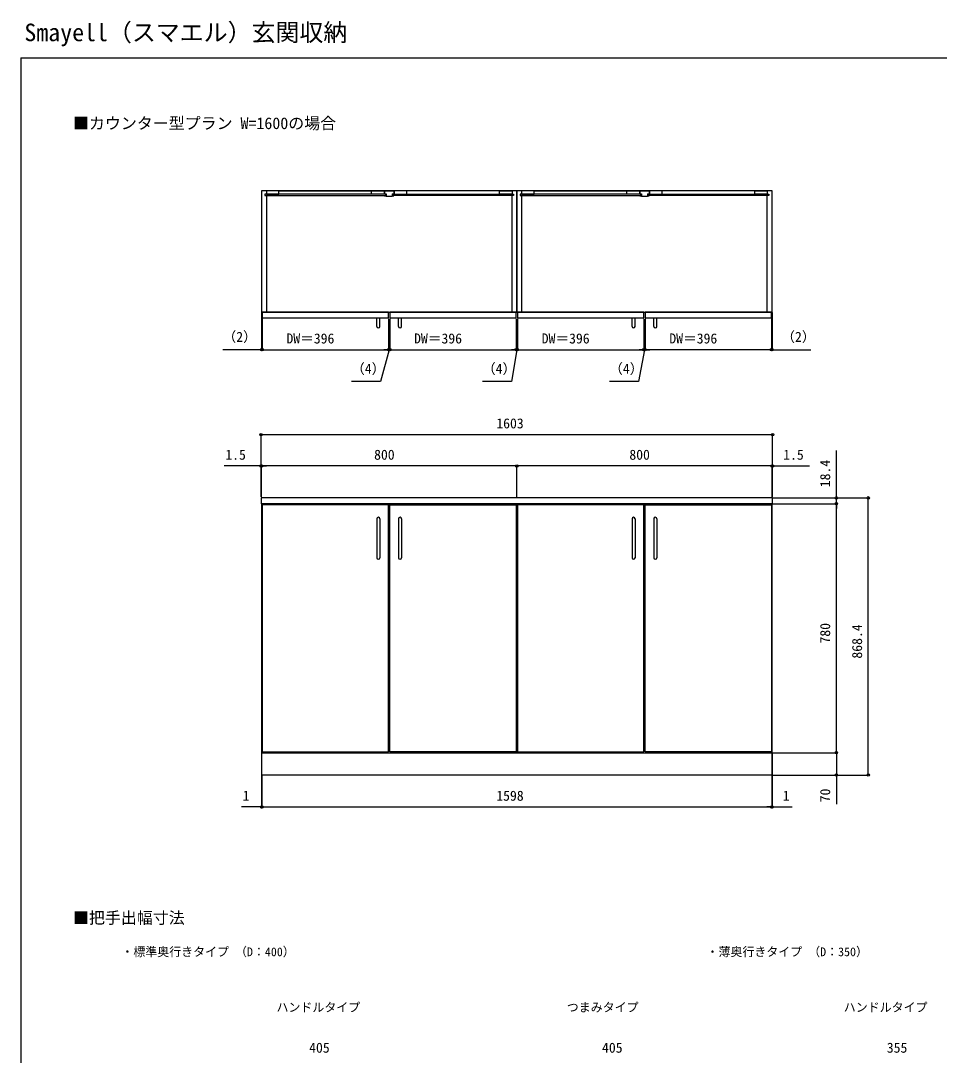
# Model space of a CAD drawing. Units: millimetres, scale not verified. Extents: x -2188 to 2188, y -3252 to 3239.
# Drawn here: x -2188 to 692, y -2 to 3239 of the extents above; entities that cross this region are included whole.
import ezdxf
from ezdxf.enums import TextEntityAlignment as Align

# ---------------------------------------------------------------- set-up
doc = ezdxf.new("R2010")
doc.units = ezdxf.units.MM
doc.header["$LTSCALE"] = 16
for name, color, linetype in [('0-1_USER1', 3, 'Continuous'), ('0-3_YKK_12', 2, 'Continuous'), ('0-4_YKK_13', 4, 'Continuous'), ('0-5_YKK_D', 6, 'Continuous'), ('0-6_YKK_ZWAK', 7, 'Continuous')]:
    doc.layers.add(name, color=color, linetype=linetype)
doc.styles.add('ＭＳ ゴシック', font='')
doc.styles.get('ＭＳ ゴシック').set_extended_font_data('MS Gothic')

msp = doc.modelspace()

# ---------------------------------------------------------------- linework, layer by layer
at = {"layer": '0-3_YKK_12'}
for p, q in [((-1417.5, 2691.6), (-1417.5, 2326.6)), ((-1378.5, 2706.6), (-1087.5, 2706.6)), ((-1047.5, 2706.6), (-1017.5, 2706.6)), ((-1047.5, 2706.6), (-1047.5, 2696.6)), ((-1047.5, 2696.6), (-1042, 2696.6)), ((-1047.5, 2691.6), (-1042, 2691.6)), ((-1047.5, 2691.6), (-1047.5, 2690.6)), ((-1047.5, 2690.6), (-1042, 2689.6)), ((-1042, 2696.6), (-1042, 2691.6)), ((-1023, 2696.6), (-1017.5, 2696.6)), ((-1023, 2696.6), (-1023, 2691.6)), ((-1023, 2691.6), (-1017.5, 2691.6)), ((-1023, 2689.6), (-1017.5, 2690.6)), ((-1017.5, 2706.6), (-1017.5, 2696.6)), ((-1017.5, 2691.6), (-1017.5, 2690.6)), ((-686.5, 2706.6), (-977.5, 2706.6)), ((-647.5, 2326.6), (-647.5, 2691.6)), ((-617.5, 2691.6), (-617.5, 2326.6)), ((-578.5, 2706.6), (-287.5, 2706.6)), ((-247.5, 2706.6), (-217.5, 2706.6)), ((-247.5, 2706.6), (-247.5, 2696.6)), ((-247.5, 2696.6), (-242, 2696.6)), ((-247.5, 2691.6), (-242, 2691.6)), ((-247.5, 2691.6), (-247.5, 2690.6)), ((-247.5, 2690.6), (-242, 2689.6)), ((-242, 2696.6), (-242, 2691.6)), ((-223, 2696.6), (-217.5, 2696.6)), ((-223, 2696.6), (-223, 2691.6)), ((-223, 2691.6), (-217.5, 2691.6)), ((-223, 2689.6), (-217.5, 2690.6)), ((-217.5, 2706.6), (-217.5, 2696.6)), ((-217.5, 2691.6), (-217.5, 2690.6)), ((113.5, 2706.6), (-177.5, 2706.6)), ((152.5, 2326.6), (152.5, 2691.6)), ((-1042, 2689.6), (-1023, 2689.6)), ((-242, 2689.6), (-223, 2689.6))]:
    msp.add_line(p, q, dxfattribs=at)
for points in [[(-1432.5, 2326.6), (-632.5, 2326.6), (-632.5, 2706.6), (-1432.5, 2706.6)], [(-1422.5, 2692.1), (-1043.5, 2692.1), (-1043.5, 2696.1), (-1422.5, 2696.1)], [(-1417.5, 2696.1), (-1378.5, 2696.1), (-1378.5, 2706.6), (-1417.5, 2706.6)], [(-1048.5, 2696.1), (-1087.5, 2696.1), (-1087.5, 2706.6), (-1048.5, 2706.6)], [(-642.5, 2692.1), (-1021.5, 2692.1), (-1021.5, 2696.1), (-642.5, 2696.1)], [(-1016.5, 2696.1), (-977.5, 2696.1), (-977.5, 2706.6), (-1016.5, 2706.6)], [(-647.5, 2696.1), (-686.5, 2696.1), (-686.5, 2706.6), (-647.5, 2706.6)], [(-632.5, 2326.6), (167.5, 2326.6), (167.5, 2706.6), (-632.5, 2706.6)], [(-622.5, 2692.1), (-243.5, 2692.1), (-243.5, 2696.1), (-622.5, 2696.1)], [(-617.5, 2696.1), (-578.5, 2696.1), (-578.5, 2706.6), (-617.5, 2706.6)], [(-248.5, 2696.1), (-287.5, 2696.1), (-287.5, 2706.6), (-248.5, 2706.6)], [(157.5, 2692.1), (-221.5, 2692.1), (-221.5, 2696.1), (157.5, 2696.1)], [(-216.5, 2696.1), (-177.5, 2696.1), (-177.5, 2706.6), (-216.5, 2706.6)], [(152.5, 2696.1), (113.5, 2696.1), (113.5, 2706.6), (152.5, 2706.6)], [(-1430.5, 2308.6), (-1034.5, 2308.6), (-1034.5, 2326.6), (-1430.5, 2326.6)], [(-1030.5, 2308.6), (-634.5, 2308.6), (-634.5, 2326.6), (-1030.5, 2326.6)], [(-630.5, 2308.6), (-234.5, 2308.6), (-234.5, 2326.6), (-630.5, 2326.6)], [(-230.5, 2308.6), (165.5, 2308.6), (165.5, 2326.6), (-230.5, 2326.6)], [(-1434, 1726.02), (169, 1726.02), (169, 1744.42), (-1434, 1744.42)], [(-1432.5, 946.02), (-632.5, 946.02), (-632.5, 1726.02), (-1432.5, 1726.02)], [(-1430.5, 949.02), (-1034.5, 949.02), (-1034.5, 1723.02), (-1430.5, 1723.02)], [(-634.5, 949.02), (-1030.5, 949.02), (-1030.5, 1723.02), (-634.5, 1723.02)], [(-632.5, 946.02), (167.5, 946.02), (167.5, 1726.02), (-632.5, 1726.02)], [(-630.5, 949.02), (-234.5, 949.02), (-234.5, 1723.02), (-630.5, 1723.02)], [(165.5, 949.02), (-230.5, 949.02), (-230.5, 1723.02), (165.5, 1723.02)], [(166.5, 876.02), (-1431.5, 876.02), (-1431.5, 946.02), (166.5, 946.02)]]:
    msp.add_lwpolyline(points, close=True, dxfattribs=at)
at = {"layer": '0-4_YKK_13'}
for p, q in [((-1071.5, 2308.6), (-1061.5, 2308.6)), ((-1071.5, 2280.94), (-1071.5, 2308.6)), ((-1061.5, 2280.94), (-1061.5, 2308.6)), ((-1003.5, 2308.6), (-993.5, 2308.6)), ((-1003.5, 2280.94), (-1003.5, 2308.6)), ((-993.5, 2280.94), (-993.5, 2308.6)), ((-271.5, 2308.6), (-261.5, 2308.6)), ((-271.5, 2280.94), (-271.5, 2308.6)), ((-261.5, 2280.94), (-261.5, 2308.6)), ((-203.5, 2308.6), (-193.5, 2308.6)), ((-203.5, 2280.94), (-203.5, 2308.6)), ((-193.5, 2280.94), (-193.5, 2308.6)), ((-1071.5, 1679.18), (-1071.5, 1556.86)), ((-1061.5, 1679.18), (-1061.5, 1556.86)), ((-1003.5, 1679.18), (-1003.5, 1556.86)), ((-993.5, 1679.18), (-993.5, 1556.86)), ((-271.5, 1679.18), (-271.5, 1556.86)), ((-261.5, 1679.18), (-261.5, 1556.86)), ((-203.5, 1679.18), (-203.5, 1556.86)), ((-193.5, 1679.18), (-193.5, 1556.86))]:
    msp.add_line(p, q, dxfattribs=at)
for centre, start, end in [((-1066.5, 2281.65), 188.0693, 351.9307), ((-998.5, 2281.65), 188.0693, 351.9307), ((-266.5, 2281.65), 188.0693, 351.9307), ((-198.5, 2281.65), 188.0693, 351.9307), ((-1066.5, 1678.48), 8.0102, 171.9898), ((-998.5, 1678.48), 8.0102, 171.9898), ((-266.5, 1678.48), 8.0102, 171.9898), ((-198.5, 1678.48), 8.0102, 171.9898), ((-1066.5, 1557.56), 188.0102, 351.9898), ((-998.5, 1557.56), 188.0102, 351.9898), ((-266.5, 1557.56), 188.0102, 351.9898), ((-198.5, 1557.56), 188.0102, 351.9898)]:
    msp.add_arc(centre, 5.05, start, end, dxfattribs=at)
at = {"layer": '0-5_YKK_D'}
for p, q in [((-1432.5, 2325.6), (-1432.5, 2207.6)), ((-1430.5, 2305.6), (-1430.5, 2207.6)), ((-1430.5, 2305.6), (-1430.5, 2207.6)), ((-1034.5, 2305.6), (-1034.5, 2207.6)), ((-1034.5, 2305.6), (-1034.5, 2207.6)), ((-1030.5, 2305.6), (-1030.5, 2207.6)), ((-1030.5, 2305.6), (-1030.5, 2207.6)), ((-634.5, 2305.6), (-634.5, 2207.6)), ((-634.5, 2305.6), (-634.5, 2207.6)), ((-630.5, 2305.6), (-630.5, 2207.6)), ((-630.5, 2305.6), (-630.5, 2207.6)), ((-234.5, 2305.6), (-234.5, 2207.6)), ((-234.5, 2305.6), (-234.5, 2207.6)), ((-230.5, 2305.6), (-230.5, 2207.6)), ((-230.5, 2305.6), (-230.5, 2207.6)), ((165.5, 2305.6), (165.5, 2207.6)), ((165.5, 2305.6), (165.5, 2207.6)), ((167.5, 2325.6), (167.5, 2207.6)), ((-1432.5, 2208.6), (-1553.6, 2208.6)), ((-1430.5, 2208.6), (-1432.5, 2208.6)), ((-1430.5, 2208.6), (-1034.5, 2208.6)), ((-1430.5, 2208.6), (-1415.5, 2208.6)), ((-1034.5, 2208.6), (-1049.5, 2208.6)), ((-1034.5, 2208.6), (-1030.5, 2208.6)), ((-1034.5, 2208.6), (-1030.5, 2208.6)), ((-1030.5, 2208.6), (-634.5, 2208.6)), ((-1030.5, 2208.6), (-1015.5, 2208.6)), ((-634.5, 2208.6), (-649.5, 2208.6)), ((-634.5, 2208.6), (-630.5, 2208.6)), ((-634.5, 2208.6), (-630.5, 2208.6)), ((-630.5, 2208.6), (-234.5, 2208.6)), ((-630.5, 2208.6), (-615.5, 2208.6)), ((-234.5, 2208.6), (-249.5, 2208.6)), ((-234.5, 2208.6), (-230.5, 2208.6)), ((-234.5, 2208.6), (-230.5, 2208.6)), ((165.5, 2208.6), (-230.5, 2208.6)), ((-230.5, 2208.6), (-215.5, 2208.6)), ((165.5, 2208.6), (150.5, 2208.6)), ((165.5, 2208.6), (167.5, 2208.6)), ((167.5, 2208.6), (288.6, 2208.6)), ((-1434, 1747.42), (-1434, 1943.6)), ((-1434, 1942.6), (169, 1942.6)), ((169, 1747.42), (169, 1943.6)), ((369, 1744.42), (369, 1892.39)), ((-1434, 1844.42), (-1549.48, 1844.42)), ((-1434, 1747.42), (-1434, 1845.42)), ((-1432.5, 1844.42), (-1434, 1844.42)), ((-1432.5, 1747.42), (-1432.5, 1845.42)), ((-1432.5, 1747.42), (-1432.5, 1845.42)), ((-632.5, 1844.42), (-1432.5, 1844.42)), ((-1432.5, 1844.42), (-1417.5, 1844.42)), ((-632.5, 1747.42), (-632.5, 1845.42)), ((-632.5, 1747.42), (-632.5, 1845.42)), ((167.5, 1844.42), (-632.5, 1844.42)), ((167.5, 1844.42), (152.5, 1844.42)), ((167.5, 1747.42), (167.5, 1845.42)), ((167.5, 1747.42), (167.5, 1845.42)), ((167.5, 1844.42), (169, 1844.42)), ((169, 1747.42), (169, 1845.42)), ((169, 1844.42), (284.48, 1844.42)), ((170, 1744.42), (370, 1744.42)), ((170, 1744.42), (470, 1744.42)), ((170, 1726.02), (370, 1726.02)), ((197.58, 1726.02), (370, 1726.02)), ((369, 1726.02), (369, 1744.42)), ((369, 946.02), (369, 1726.02)), ((369, 1726.02), (369, 1711.02)), ((469, 876.02), (469, 1744.42)), ((-1432.5, 945.02), (-1432.5, 775.02)), ((167.5, 945.02), (167.5, 775.02)), ((168.5, 946.02), (370, 946.02)), ((168.5, 946.02), (370, 946.02)), ((167.5, 876.02), (370, 876.02)), ((167.5, 876.02), (470, 876.02)), ((-1431.5, 875.02), (-1431.5, 775.02)), ((-1431.5, 875.02), (-1431.5, 775.02)), ((166.5, 875.02), (166.5, 775.02)), ((166.5, 875.02), (166.5, 775.02)), ((-1432.5, 776.02), (-1495.45, 776.02)), ((-1431.5, 776.02), (-1432.5, 776.02)), ((-1431.5, 776.02), (166.5, 776.02)), ((-1431.5, 776.02), (-1416.5, 776.02)), ((166.5, 776.02), (151.5, 776.02)), ((166.5, 776.02), (167.5, 776.02)), ((167.5, 776.02), (230.45, 776.02))]:
    msp.add_line(p, q, dxfattribs=at)
for points in [[(-1032.5, 2208.6), (-1059.65, 2108.6), (-1150.74, 2108.6)], [(-632.5, 2208.6), (-649.43, 2108.6), (-740.53, 2108.6)], [(-232.5, 2208.6), (-250.85, 2108.6), (-341.95, 2108.6)], [(369, 946.02), (369, 876.02), (369, 784.83)]]:
    msp.add_lwpolyline(points, dxfattribs=at)
for centre in [(-1432.5, 2208.6), (-1430.5, 2208.6), (-1430.5, 2208.6), (-1034.5, 2208.6), (-1034.5, 2208.6), (-1030.5, 2208.6), (-1030.5, 2208.6), (-634.5, 2208.6), (-634.5, 2208.6), (-630.5, 2208.6), (-630.5, 2208.6), (-234.5, 2208.6), (-234.5, 2208.6), (-230.5, 2208.6), (-230.5, 2208.6), (165.5, 2208.6), (165.5, 2208.6), (167.5, 2208.6), (-1434, 1942.6), (169, 1942.6), (-1434, 1844.42), (-1432.5, 1844.42), (-1432.5, 1844.42), (-632.5, 1844.42), (-632.5, 1844.42), (167.5, 1844.42), (167.5, 1844.42), (169, 1844.42), (369, 1744.42), (369, 1726.02), (369, 1726.02), (469, 1744.42), (369, 946.02), (369, 946.02), (369, 876.02), (469, 876.02), (-1432.5, 776.02), (-1431.5, 776.02), (-1431.5, 776.02), (166.5, 776.02), (166.5, 776.02), (167.5, 776.02)]:
    msp.add_circle(centre, 3.75, dxfattribs=at)
at = {"layer": '0-6_YKK_ZWAK'}
for q in [(-2187.5, -3252.4), (2187.5, 3122.6)]:
    msp.add_line((-2187.5, 3122.6), q, dxfattribs=at)

# ---------------------------------------------------------------- texts
at = {"layer": '0-1_USER1', "style": 'ＭＳ ゴシック'}
for s, height, p in [('Smayell（スマエル）玄関収納', 54.99, (-2175.89, 3158.66)), ('■カウンター型プラン W=1600の場合', 36.66, (-2023.51, 2888.7)), ('■把手出幅寸法', 36.66, (-2023.51, 399.42)), ('・標準奥行きタイプ （D：400）', 27.49, (-1871.95, 300.15)), ('・薄奥行きタイプ （D：350）', 27.49, (-37.95, 300.15)), ('ハンドルタイプ', 27.49, (-1385.77, 126.15)), ('つまみタイプ', 27.49, (-475.98, 126.15)), ('ハンドルタイプ', 27.49, (392.23, 126.15))]:
    msp.add_text(s, height=height, dxfattribs=at).set_placement(p, align=Align.BOTTOM_LEFT)
at = {"layer": '0-5_YKK_D', "style": 'ＭＳ ゴシック'}
for s, p in [('（2）', (-1554.84, 2223.73)), ('（2）', (196.26, 2223.73)), ('DW＝396', (-1354.54, 2218.6)), ('DW＝396', (-954.54, 2218.6)), ('DW＝396', (-554.54, 2218.6)), ('DW＝396', (-154.54, 2218.6)), ('（4）', (-1151.98, 2123.73)), ('（4）', (-741.77, 2123.73)), ('（4）', (-343.19, 2123.73)), ('1603', (-696.76, 1952.6)), ('1.5', (-1546.07, 1854.42)), ('800', (-1079.78, 1854.42)), ('800', (-279.78, 1854.42)), ('1.5', (202.4, 1854.42)), ('1', (-1492.05, 786.02)), ('1598', (-696.88, 786.02)), ('1', (200.9, 786.02)), ('405', (-1283.42, -3.4)), ('405', (-365.42, -3.4)), ('355', (527.09, -3.4))]:
    msp.add_text(s, height=31.52, dxfattribs=at).set_placement(p, align=Align.BOTTOM_LEFT)
for s, p in [('18.4', (359, 1777.82)), ('780', (359, 1288.13)), ('868.4', (459, 1240.83)), ('70', (359, 790.67))]:
    msp.add_text(s, height=31.52, rotation=90, dxfattribs=at).set_placement(p, align=Align.BOTTOM_LEFT)

doc.saveas('drawing.dxf')
